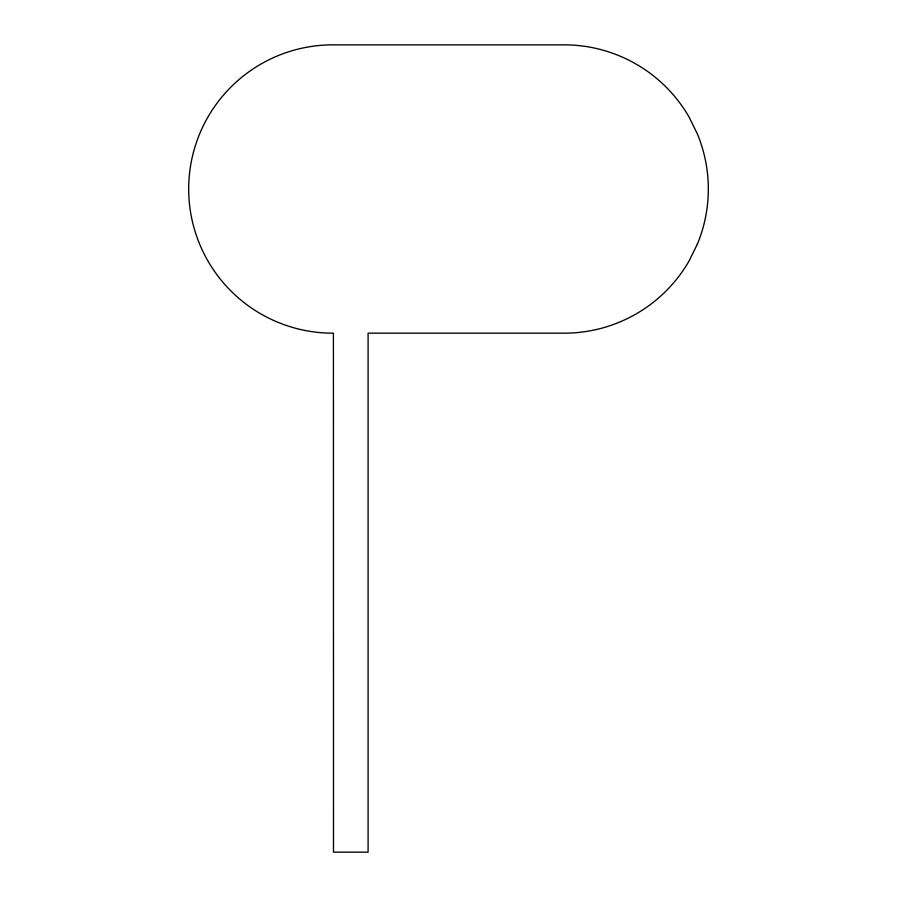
<?xml version="1.0" encoding="UTF-8"?>
<svg xmlns="http://www.w3.org/2000/svg" width="897" height="897" viewBox="0 0 897 897"><rect width="100%" height="100%" fill="white"/><g stroke="black" fill="none" stroke-linecap="round" stroke-linejoin="round"><path stroke-width="1.35" d="M697.35 244.175L689.008 261.094A144.159 144.159 0 0 1 564.157 333.168L368.095 333.168L368.095 852.15L333.505 852.15L333.415 333.168A144.159 144.159 0 0 1 188.684 189.301A144.159 144.159 0 0 1 332.843 44.85L564.157 44.85A144.159 144.159 0 0 1 689.008 116.935L697.35 133.844A144.159 144.159 0 0 1 697.35 244.175"/></g></svg>
